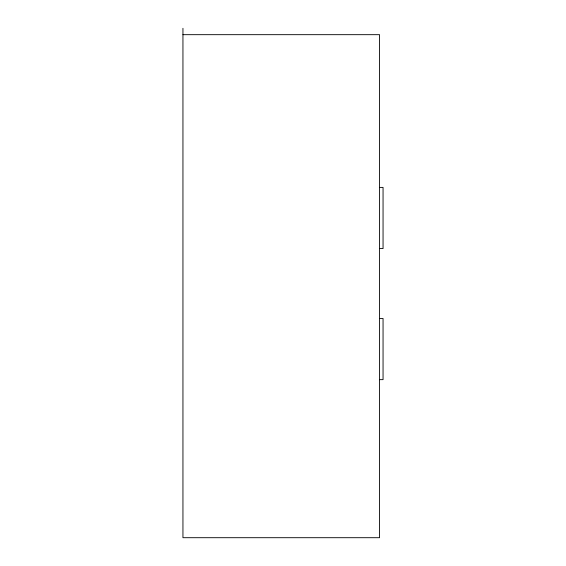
<?xml version="1.0" encoding="UTF-8"?>
<svg xmlns="http://www.w3.org/2000/svg" width="566" height="566" viewBox="0 0 566 566"><rect width="100%" height="100%" fill="white"/><g stroke="black" fill="none" stroke-linecap="round" stroke-linejoin="round"><path stroke-width="0.85" d="M182.945 34.675L379.553 34.675L379.553 537.7L182.945 537.7L182.945 28.3M379.553 187.403L383.055 187.403L383.055 248.573L379.553 248.573M379.553 318.474L383.055 318.474L383.055 379.645L379.553 379.645"/></g></svg>
